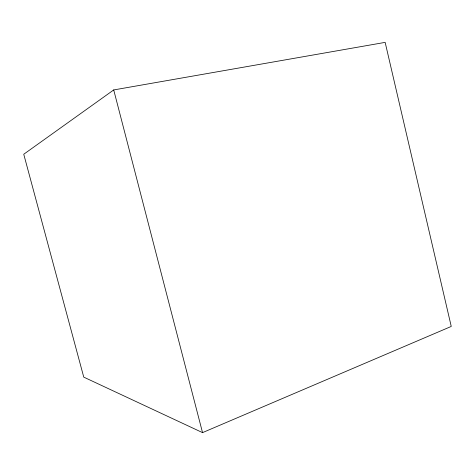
<?xml version="1.0" encoding="UTF-8"?>
<svg xmlns="http://www.w3.org/2000/svg" width="475" height="475" viewBox="0 0 475 475"><rect width="100%" height="100%" fill="white"/><g stroke="black" fill="none" stroke-linecap="round" stroke-linejoin="round"><path stroke-width="0.71" d="M113.715 89.935L23.75 154.244L83.76 377.126L202.54 432.624L451.25 326.438L385.154 42.376L113.715 89.935L202.54 432.624"/></g></svg>
